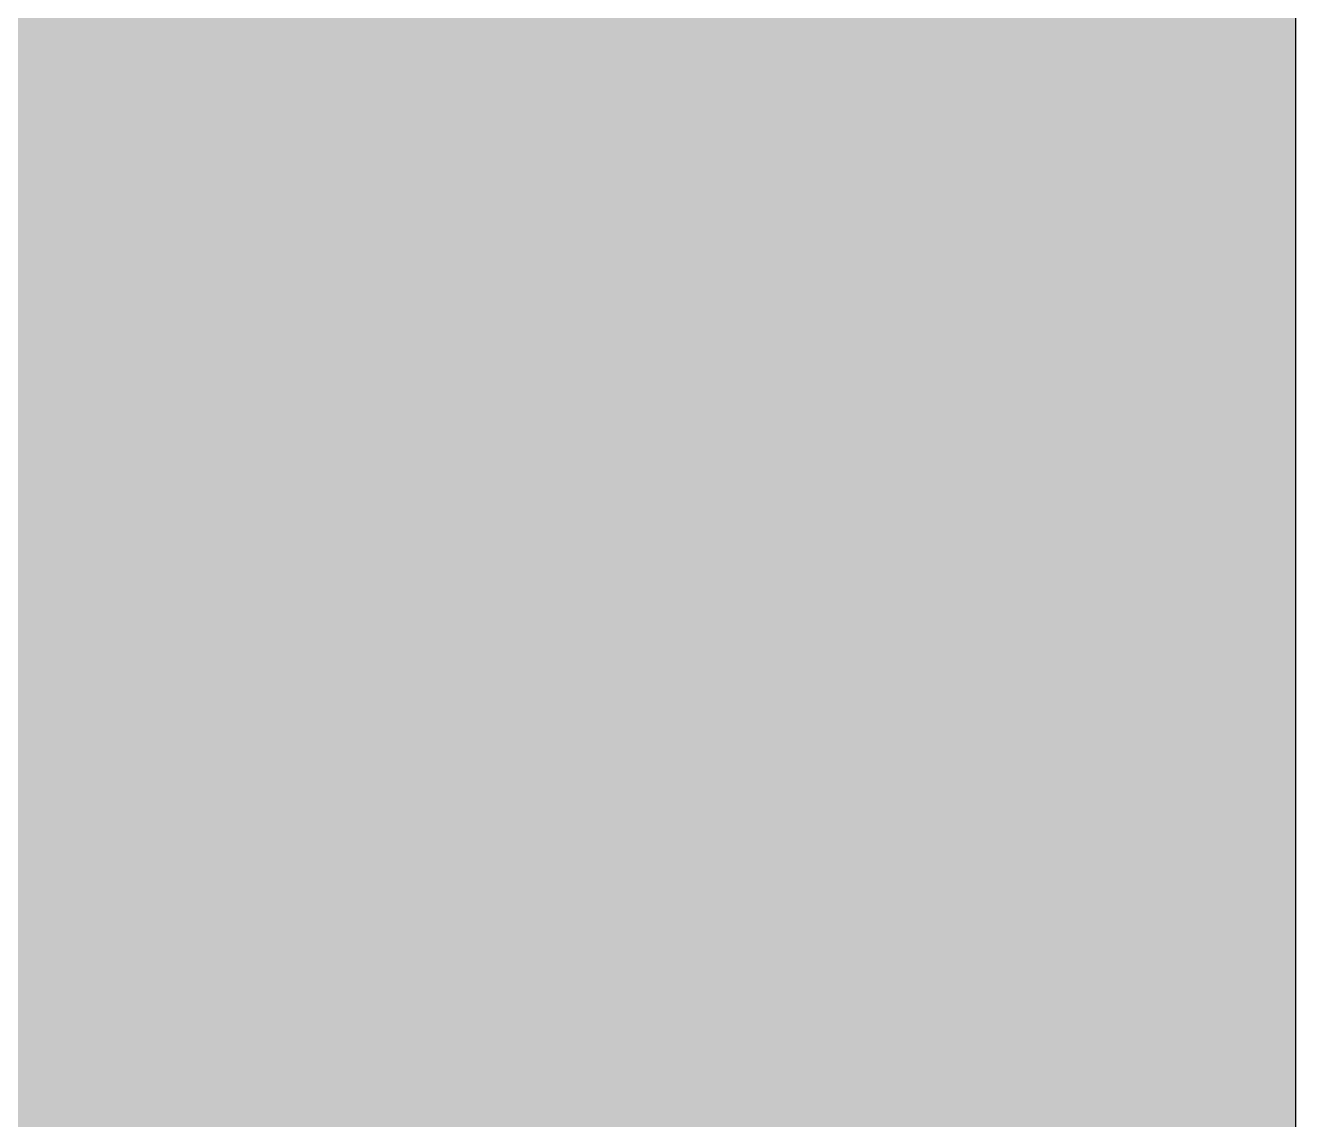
# Model space of a CAD drawing. Header units: millimetres. Extents: x 0 to 212, y 0 to 318.
# Drawn here: x 157.1 to 211.7, y 238.2 to 285.2 of the extents above; entities that cross this region are included whole.
import ezdxf

# ---------------------------------------------------------------- set-up
doc = ezdxf.new("R2010")
doc.units = ezdxf.units.MM

msp = doc.modelspace()

# ---------------------------------------------------------------- hatches: boundary and pattern name
msp.add_hatch(color=40).paths.add_polyline_path([(14.1633, 0.0536), (13.9878, 0.0533), (13.8125, 0.0559), (13.6373, 0.061), (13.462, 0.0686), (13.2893, 0.0787), (13.114, 0.0914), (12.9413, 0.1041), (12.7686, 0.1219), (12.5959, 0.1397), (12.4231, 0.16), (12.2504, 0.1829), (12.0777, 0.2057), (11.9075, 0.2337), (11.7373, 0.2616), (11.5672, 0.2921), (11.397, 0.3251), (11.2268, 0.3607), (11.0592, 0.3988), (10.8915, 0.4369), (10.7239, 0.4775), (10.5562, 0.5207), (10.3886, 0.5664), (10.2235, 0.6121), (10.0584, 0.6629), (9.8933, 0.7137), (9.7307, 0.7671), (9.5682, 0.8204), (9.4056, 0.8788), (9.2431, 0.9373), (9.083, 0.9982), (8.923, 1.0617), (8.763, 1.1252), (8.6055, 1.1938), (8.4455, 1.2624), (8.2906, 1.331), (8.1331, 1.4046), (7.9781, 1.4783), (7.8232, 1.5545), (7.6708, 1.6332), (7.5184, 1.7145), (7.366, 1.7958), (7.2161, 1.8796), (7.0663, 1.966), (6.919, 2.0523), (6.7716, 2.1438), (6.6243, 2.2352), (6.4795, 2.3266), (6.3348, 2.4232), (6.19, 2.5197), (6.0477, 2.6187), (5.908, 2.7178), (5.7683, 2.8194), (5.6286, 2.9235), (5.4915, 3.0302), (5.3543, 3.1369), (5.2197, 3.2461), (5.0851, 3.3579), (4.953, 3.4722), (4.8209, 3.5865), (4.6914, 3.7033), (4.5644, 3.8202), (4.4348, 3.9395), (4.3104, 4.0615), (4.1859, 4.1859), (4.0615, 4.3104), (3.9395, 4.4348), (3.8202, 4.5618), (3.7033, 4.6914), (3.5865, 4.8209), (3.4722, 4.953), (3.3579, 5.0851), (3.2487, 5.2197), (3.1369, 5.3543), (3.0302, 5.4915), (2.9235, 5.6286), (2.8194, 5.7683), (2.7178, 5.908), (2.6187, 6.0477), (2.5197, 6.19), (2.4232, 6.3348), (2.3266, 6.477), (2.2352, 6.6243), (2.1438, 6.7691), (2.0523, 6.9164), (1.966, 7.0663), (1.8796, 7.2161), (1.7958, 7.366), (1.7145, 7.5184), (1.6332, 7.6708), (1.5545, 7.8232), (1.4783, 7.9781), (1.4046, 8.1331), (1.331, 8.2906), (1.2598, 8.4455), (1.1913, 8.603), (1.1252, 8.763), (1.0592, 8.923), (0.9982, 9.083), (0.9373, 9.2431), (0.8763, 9.4056), (0.8204, 9.5682), (0.7645, 9.7307), (0.7112, 9.8933), (0.6604, 10.0584), (0.6121, 10.2235), (0.5639, 10.3911), (0.5207, 10.5562), (0.4775, 10.7239), (0.4343, 10.8915), (0.3962, 11.0592), (0.3607, 11.2268), (0.3251, 11.397), (0.2921, 11.5672), (0.2616, 11.7373), (0.2311, 11.9075), (0.2057, 12.0802), (0.1803, 12.2504), (0.1575, 12.4231), (0.1372, 12.5959), (0.1194, 12.7686), (0.1041, 12.9413), (0.0889, 13.1166), (0.0787, 13.2893), (0.0686, 13.4645), (0.061, 13.6373), (0.0559, 13.8125), (0.0508, 13.9878), (0.0508, 14.163), (0.0522, 303.4425), (0.0508, 303.6164), (0.0559, 303.7916), (0.061, 303.9669), (0.0686, 304.1396), (0.0787, 304.3149), (0.0889, 304.4876), (0.1041, 304.6628), (0.1194, 304.8356), (0.1372, 305.0083), (0.1575, 305.181), (0.1803, 305.3537), (0.2057, 305.5239), (0.2311, 305.6966), (0.2616, 305.8668), (0.2921, 306.037), (0.3251, 306.2072), (0.3607, 306.3748), (0.3962, 306.545), (0.4343, 306.7126), (0.4775, 306.8803), (0.5207, 307.0479), (0.5639, 307.213), (0.6121, 307.3781), (0.6604, 307.5432), (0.7112, 307.7083), (0.7645, 307.8734), (0.8204, 308.036), (0.8763, 308.1985), (0.9373, 308.3611), (0.9982, 308.5211), (1.0592, 308.6811), (1.1252, 308.8411), (1.1913, 308.9986), (1.2598, 309.1561), (1.331, 309.3136), (1.4046, 309.4685), (1.4783, 309.626), (1.5545, 309.7784), (1.6332, 309.9333), (1.7145, 310.0857), (1.7958, 310.2356), (1.8796, 310.388), (1.966, 310.5379), (2.0523, 310.6852), (2.1438, 310.8325), (2.2352, 310.9798), (2.3266, 311.1246), (2.4232, 311.2694), (2.5197, 311.4116), (2.6187, 311.5539), (2.7178, 311.6961), (2.8194, 311.8358), (2.9235, 311.9755), (3.0302, 312.1127), (3.1369, 312.2473), (3.2487, 312.3844), (3.3579, 312.5165), (3.4722, 312.6486), (3.5865, 312.7807), (3.7033, 312.9102), (3.8202, 313.0398), (3.9395, 313.1668), (4.0615, 313.2938), (4.1859, 313.4182), (4.3104, 313.5401), (4.4348, 313.6621), (4.5644, 313.784), (4.6914, 313.9008), (4.8209, 314.0177), (4.953, 314.132), (5.0851, 314.2437), (5.2197, 314.3555), (5.3543, 314.4647), (5.4915, 314.5739), (5.6286, 314.6781), (5.7683, 314.7822), (5.908, 314.8838), (6.0477, 314.9854), (6.19, 315.0845), (6.3348, 315.181), (6.4795, 315.275), (6.6243, 315.3689), (6.7716, 315.4604), (6.919, 315.5493), (7.0663, 315.6382), (7.2161, 315.7245), (7.366, 315.8084), (7.5184, 315.8896), (7.6708, 315.9709), (7.8232, 316.0471), (7.9781, 316.1233), (8.1331, 316.1995), (8.2906, 316.2706), (8.4455, 316.3418), (8.6055, 316.4103), (8.763, 316.4789), (8.923, 316.5424), (9.083, 316.6059), (9.2431, 316.6669), (9.4056, 316.7253), (9.5682, 316.7837), (9.7307, 316.8371), (9.8933, 316.8904), (10.0584, 316.9412), (10.2235, 316.992), (10.3886, 317.0377), (10.5562, 317.0834), (10.7239, 317.1266), (10.8915, 317.1673), (11.0592, 317.2079), (11.2268, 317.2435), (11.397, 317.279), (11.5672, 317.312), (11.7373, 317.3425), (11.9075, 317.3705), (12.0777, 317.3984), (12.2504, 317.4213), (12.4231, 317.4441), (12.5959, 317.4644), (12.7686, 317.4822), (12.9413, 317.5), (13.114, 317.5127), (13.2893, 317.5254), (13.462, 317.5356), (13.6373, 317.5432), (13.8125, 317.5483), (13.9878, 317.5508), (14.163, 317.5533), (197.6078, 317.5536), (197.7822, 317.5508), (197.9574, 317.5483), (198.1327, 317.5432), (198.3054, 317.5356), (198.4807, 317.5254), (198.6534, 317.5127), (198.8287, 317.5), (199.0014, 317.4822), (199.1741, 317.4644), (199.3468, 317.4441), (199.5195, 317.4213), (199.6897, 317.3984), (199.8624, 317.3705), (200.0326, 317.3425), (200.2028, 317.312), (200.373, 317.279), (200.5432, 317.2435), (200.7108, 317.2079), (200.8784, 317.1673), (201.0461, 317.1266), (201.2137, 317.0834), (201.3788, 317.0377), (201.5465, 316.992), (201.7116, 316.9412), (201.8767, 316.8904), (202.0392, 316.8371), (202.2018, 316.7837), (202.3643, 316.7253), (202.5269, 316.6669), (202.6869, 316.6059), (202.8469, 316.5424), (203.007, 316.4789), (203.167, 316.4103), (203.3245, 316.3418), (203.4794, 316.2706), (203.6369, 316.1995), (203.7918, 316.1233), (203.9468, 316.0471), (204.0992, 315.9709), (204.2516, 315.8896), (204.404, 315.8084), (204.5538, 315.7245), (204.7037, 315.6382), (204.8535, 315.5493), (205.0009, 315.4604), (205.1456, 315.3689), (205.293, 315.275), (205.4352, 315.181), (205.58, 315.0845), (205.7222, 314.9854), (205.8619, 314.8838), (206.0016, 314.7822), (206.1413, 314.6781), (206.2785, 314.5739), (206.4156, 314.4647), (206.5503, 314.3555), (206.6849, 314.2437), (206.817, 314.132), (206.949, 314.0177), (207.0786, 313.9008), (207.2081, 313.784), (207.3351, 313.6621), (207.4596, 313.5401), (207.584, 313.4182), (207.7085, 313.2938), (207.8304, 313.1668), (207.9498, 313.0398), (208.0666, 312.9102), (208.1835, 312.7807), (208.2978, 312.6486), (208.4121, 312.5165), (208.5238, 312.3844), (208.6331, 312.2473), (208.7397, 312.1127), (208.8464, 311.9755), (208.9506, 311.8358), (209.0522, 311.6961), (209.1512, 311.5539), (209.2503, 311.4116), (209.3468, 311.2694), (209.4433, 311.1246), (209.5348, 310.9798), (209.6262, 310.8325), (209.7176, 310.6852), (209.804, 310.5379), (209.8904, 310.388), (209.9742, 310.2356), (210.0555, 310.0857), (210.1367, 309.9333), (210.2155, 309.7784), (210.2917, 309.626), (210.3653, 309.4685), (210.439, 309.3136), (210.5076, 309.1561), (210.5762, 308.9986), (210.6447, 308.8411), (210.7082, 308.6811), (210.7717, 308.5211), (210.8327, 308.3611), (210.8911, 308.1985), (210.9495, 308.036), (211.0029, 307.8734), (211.0562, 307.7083), (211.107, 307.5432), (211.1578, 307.3781), (211.2035, 307.213), (211.2493, 307.0479), (211.2924, 306.8803), (211.3331, 306.7126), (211.3712, 306.545), (211.4093, 306.3748), (211.4448, 306.2072), (211.4779, 306.037), (211.5083, 305.8668), (211.5363, 305.6966), (211.5642, 305.5239), (211.5871, 305.3537), (211.6099, 305.181), (211.6303, 305.0083), (211.648, 304.8356), (211.6658, 304.6628), (211.6785, 304.4876), (211.6912, 304.3149), (211.7014, 304.1396), (211.709, 303.9669), (211.7141, 303.7916), (211.7166, 303.6164), (211.7166, 303.4411), (211.7189, 14.1647), (211.7166, 13.9878), (211.7141, 13.8125), (211.709, 13.6373), (211.7014, 13.4645), (211.6912, 13.2893), (211.6785, 13.1166), (211.6658, 12.9413), (211.648, 12.7686), (211.6303, 12.5959), (211.6099, 12.4231), (211.5871, 12.2504), (211.5642, 12.0802), (211.5363, 11.9075), (211.5083, 11.7373), (211.4779, 11.5672), (211.4448, 11.397), (211.4093, 11.2268), (211.3712, 11.0592), (211.3331, 10.8915), (211.2924, 10.7239), (211.2493, 10.5562), (211.2035, 10.3911), (211.1578, 10.2235), (211.107, 10.0584), (211.0562, 9.8933), (211.0029, 9.7307), (210.9495, 9.5682), (210.8911, 9.4056), (210.8327, 9.2431), (210.7717, 9.083), (210.7082, 8.923), (210.6447, 8.763), (210.5762, 8.603), (210.5076, 8.4455), (210.439, 8.2906), (210.3653, 8.1331), (210.2917, 7.9781), (210.2155, 7.8232), (210.1367, 7.6708), (210.0555, 7.5184), (209.9742, 7.366), (209.8904, 7.2161), (209.804, 7.0663), (209.7176, 6.9164), (209.6262, 6.7691), (209.5348, 6.6243), (209.4433, 6.477), (209.3468, 6.3348), (209.2503, 6.19), (209.1512, 6.0477), (209.0522, 5.908), (208.9506, 5.7683), (208.8464, 5.6286), (208.7397, 5.4915), (208.6331, 5.3543), (208.5238, 5.2197), (208.4121, 5.0851), (208.2978, 4.953), (208.1835, 4.8209), (208.0666, 4.6914), (207.9498, 4.5618), (207.8304, 4.4348), (207.7085, 4.3104), (207.584, 4.1859), (207.4596, 4.0615), (207.3351, 3.9395), (207.2081, 3.8202), (207.0786, 3.7033), (206.949, 3.5865), (206.817, 3.4722), (206.6849, 3.3579), (206.5503, 3.2461), (206.4156, 3.1369), (206.2785, 3.0302), (206.1413, 2.9235), (206.0016, 2.8194), (205.8619, 2.7178), (205.7222, 2.6187), (205.58, 2.5197), (205.4352, 2.4232), (205.293, 2.3266), (205.1456, 2.2352), (205.0009, 2.1438), (204.8535, 2.0523), (204.7037, 1.966), (204.5538, 1.8796), (204.404, 1.7958), (204.2516, 1.7145), (204.0992, 1.6332), (203.9468, 1.5545), (203.7918, 1.4783), (203.6369, 1.4046), (203.4794, 1.331), (203.3245, 1.2624), (203.167, 1.1938), (203.007, 1.1252), (202.8469, 1.0617), (202.6869, 0.9982), (202.5269, 0.9373), (202.3643, 0.8788), (202.2018, 0.8204), (202.0392, 0.7671), (201.8767, 0.7137), (201.7116, 0.6629), (201.5465, 0.6121), (201.3788, 0.5664), (201.2137, 0.5207), (201.0461, 0.4775), (200.8784, 0.4369), (200.7108, 0.3988), (200.5432, 0.3607), (200.373, 0.3251), (200.2028, 0.2921), (200.0326, 0.2616), (199.8624, 0.2337), (199.6897, 0.2057), (199.5195, 0.1829), (199.3468, 0.16), (199.1741, 0.1397), (199.0014, 0.1219), (198.8287, 0.1041), (198.6534, 0.0914), (198.4807, 0.0787), (198.3054, 0.0686), (198.1327, 0.061), (197.9574, 0.0559), (197.7822, 0.0533), (197.6069, 0.0533)])
h = msp.add_hatch(color=59)
h.paths.add_polyline_path([(14.1633, 3.5814), (13.8887, 3.5839), (13.6169, 3.5941), (13.3477, 3.6119), (13.081, 3.6347), (12.8143, 3.6652), (12.5501, 3.7008), (12.2885, 3.7465), (12.0294, 3.7948), (11.7729, 3.8506), (11.5164, 3.9141), (11.2649, 3.9827), (11.016, 4.0564), (10.7671, 4.1351), (10.5232, 4.2215), (10.2819, 4.3129), (10.0432, 4.412), (9.8069, 4.5161), (9.5733, 4.6228), (9.3447, 4.7371), (9.1186, 4.8565), (8.8951, 4.9809), (8.6741, 5.113), (8.4582, 5.2476), (8.2448, 5.3873), (8.0366, 5.5321), (7.8308, 5.682), (7.6276, 5.8369), (7.4295, 5.9969), (7.2365, 6.1595), (7.046, 6.3297), (6.8605, 6.5024), (6.6777, 6.6802), (6.5024, 6.8605), (6.3271, 7.046), (6.1595, 7.2365), (5.9969, 7.432), (5.8369, 7.6302), (5.682, 7.8308), (5.5321, 8.0366), (5.3873, 8.2448), (5.2451, 8.4582), (5.1105, 8.6741), (4.9809, 8.8951), (4.8565, 9.1186), (4.7371, 9.3447), (4.6228, 9.5758), (4.5136, 9.8069), (4.4094, 10.0432), (4.3129, 10.2819), (4.2215, 10.5232), (4.1351, 10.7696), (4.0538, 11.016), (3.9802, 11.2649), (3.9116, 11.5189), (3.8506, 11.7729), (3.7948, 12.0294), (3.744, 12.2911), (3.7008, 12.5527), (3.6627, 12.8143), (3.6322, 13.081), (3.6093, 13.3502), (3.5916, 13.6195), (3.5814, 13.8913), (3.5789, 14.163), (3.58, 303.4425), (3.5814, 303.7154), (3.5916, 303.9847), (3.6093, 304.2564), (3.6322, 304.5231), (3.6627, 304.7898), (3.7008, 305.054), (3.744, 305.3156), (3.7948, 305.5747), (3.8506, 305.8312), (3.9116, 306.0852), (3.9802, 306.3392), (4.0538, 306.5882), (4.1351, 306.8345), (4.2215, 307.0809), (4.3129, 307.3222), (4.4094, 307.561), (4.5136, 307.7972), (4.6228, 308.0283), (4.7371, 308.2595), (4.8565, 308.4855), (4.9809, 308.7091), (5.1105, 308.9275), (5.2451, 309.1459), (5.3873, 309.3593), (5.5321, 309.5676), (5.682, 309.7733), (5.8369, 309.974), (5.9969, 310.1721), (6.1595, 310.3677), (6.3271, 310.5556), (6.5024, 310.7436), (6.6777, 310.9239), (6.8605, 311.1017), (7.046, 311.2745), (7.2365, 311.4446), (7.4295, 311.6072), (7.6276, 311.7672), (7.8308, 311.9222), (8.0366, 312.072), (8.2448, 312.2168), (8.4582, 312.3565), (8.6741, 312.4911), (8.8951, 312.6232), (9.1186, 312.7477), (9.3447, 312.867), (9.5733, 312.9813), (9.8069, 313.0906), (10.0432, 313.1922), (10.2819, 313.2912), (10.5232, 313.3827), (10.7671, 313.469), (11.016, 313.5478), (11.2649, 313.624), (11.5164, 313.6925), (11.7729, 313.7535), (12.0294, 313.8094), (12.2885, 313.8602), (12.5501, 313.9034), (12.8143, 313.9389), (13.081, 313.9694), (13.3477, 313.9948), (13.6169, 314.01), (13.8887, 314.0202), (14.163, 314.0253), (197.6078, 314.0258), (197.8787, 314.0202), (198.1505, 314.01), (198.4197, 313.9948), (198.689, 313.9694), (198.9557, 313.9389), (199.2173, 313.9034), (199.4789, 313.8602), (199.7405, 313.8094), (199.9971, 313.7535), (200.2511, 313.6925), (200.5051, 313.624), (200.754, 313.5478), (201.0004, 313.469), (201.2467, 313.3827), (201.488, 313.2912), (201.7268, 313.1922), (201.963, 313.0906), (202.1942, 312.9813), (202.4253, 312.867), (202.6514, 312.7477), (202.8749, 312.6232), (203.0959, 312.4911), (203.3118, 312.3565), (203.5251, 312.2168), (203.7334, 312.072), (203.9391, 311.9222), (204.1398, 311.7672), (204.3379, 311.6072), (204.5335, 311.4446), (204.724, 311.2745), (204.9094, 311.1017), (205.0898, 310.9239), (205.2676, 310.7436), (205.4403, 310.5556), (205.6105, 310.3677), (205.773, 310.1721), (205.933, 309.974), (206.088, 309.7733), (206.2378, 309.5676), (206.3826, 309.3593), (206.5223, 309.1459), (206.6569, 308.9275), (206.789, 308.7091), (206.9135, 308.4855), (207.0329, 308.2595), (207.1472, 308.0283), (207.2538, 307.7972), (207.358, 307.561), (207.457, 307.3222), (207.5485, 307.0809), (207.6348, 306.8345), (207.7136, 306.5882), (207.7872, 306.3392), (207.8558, 306.0852), (207.9193, 305.8312), (207.9752, 305.5747), (208.0235, 305.3156), (208.0692, 305.054), (208.1047, 304.7898), (208.1352, 304.5231), (208.1581, 304.2564), (208.1759, 303.9847), (208.186, 303.7154), (208.1911, 303.4411), (208.1911, 14.1647), (208.186, 13.8913), (208.1759, 13.6195), (208.1581, 13.3502), (208.1352, 13.081), (208.1047, 12.8143), (208.0692, 12.5527), (208.0235, 12.2911), (207.9752, 12.0294), (207.9193, 11.7729), (207.8558, 11.5189), (207.7872, 11.2649), (207.7136, 11.016), (207.6348, 10.7696), (207.5485, 10.5232), (207.457, 10.2819), (207.358, 10.0432), (207.2538, 9.8069), (207.1472, 9.5758), (207.0329, 9.3447), (206.9135, 9.1186), (206.789, 8.8951), (206.6569, 8.6741), (206.5223, 8.4582), (206.3826, 8.2448), (206.2378, 8.0366), (206.088, 7.8308), (205.933, 7.6302), (205.773, 7.432), (205.6105, 7.2365), (205.4403, 7.046), (205.2676, 6.8605), (205.0898, 6.6802), (204.9094, 6.5024), (204.724, 6.3297), (204.5335, 6.1595), (204.3379, 5.9969), (204.1398, 5.8369), (203.9391, 5.682), (203.7334, 5.5321), (203.5251, 5.3873), (203.3118, 5.2476), (203.0959, 5.113), (202.8749, 4.9809), (202.6514, 4.8565), (202.4253, 4.7371), (202.1942, 4.6228), (201.963, 4.5161), (201.7268, 4.412), (201.488, 4.3129), (201.2467, 4.2215), (201.0004, 4.1351), (200.754, 4.0564), (200.5051, 3.9827), (200.2511, 3.9141), (199.9971, 3.8506), (199.7405, 3.7948), (199.4789, 3.7465), (199.2173, 3.7008), (198.9557, 3.6652), (198.689, 3.6347), (198.4197, 3.6119), (198.1505, 3.5941), (197.8787, 3.5839), (197.6069, 3.5789)])
h.paths.add_polyline_path([(14.1633, 8.8731), (14.0259, 8.8748), (13.8887, 8.8798), (13.7541, 8.8875), (13.622, 8.9002), (13.4874, 8.9154), (13.3553, 8.9332), (13.2258, 8.9535), (13.0962, 8.9789), (12.9667, 9.0068), (12.8397, 9.0373), (12.7127, 9.0729), (12.5882, 9.1084), (12.4663, 9.1491), (12.3419, 9.1923), (12.2225, 9.238), (12.1031, 9.2888), (11.9837, 9.3396), (11.8694, 9.3929), (11.7526, 9.4513), (11.6408, 9.5098), (11.5291, 9.5733), (11.4198, 9.6368), (11.3106, 9.7053), (11.2039, 9.7765), (11.0998, 9.8476), (10.9957, 9.9238), (10.8966, 10), (10.7975, 10.0787), (10.6985, 10.1625), (10.6045, 10.2464), (10.5105, 10.3327), (10.4216, 10.4216), (10.3327, 10.5131), (10.2464, 10.6045), (10.16, 10.701), (10.0787, 10.7975), (10, 10.8966), (9.9212, 10.9982), (9.8476, 11.0998), (9.7739, 11.2039), (9.7053, 11.3106), (9.6368, 11.4198), (9.5707, 11.5291), (9.5098, 11.6408), (9.4488, 11.7551), (9.3929, 11.8694), (9.337, 11.9863), (9.2862, 12.1031), (9.238, 12.2225), (9.1923, 12.3444), (9.1491, 12.4663), (9.1084, 12.5908), (9.0703, 12.7152), (9.0373, 12.8397), (9.0068, 12.9692), (8.9789, 13.0962), (8.9535, 13.2258), (8.9306, 13.3579), (8.9129, 13.4899), (8.8976, 13.622), (8.8849, 13.7566), (8.8773, 13.8913), (8.8722, 14.0259), (8.8697, 14.163), (8.8717, 303.4425), (8.8722, 303.5783), (8.8773, 303.7129), (8.8849, 303.8475), (8.8976, 303.9821), (8.9129, 304.1142), (8.9306, 304.2463), (8.9535, 304.3784), (8.9789, 304.5079), (9.0068, 304.6349), (9.0373, 304.7644), (9.0703, 304.8889), (9.1084, 305.0134), (9.1491, 305.1378), (9.1923, 305.2597), (9.238, 305.3817), (9.2862, 305.501), (9.337, 305.6179), (9.3929, 305.7347), (9.4488, 305.849), (9.5098, 305.9633), (9.5707, 306.0751), (9.6368, 306.1843), (9.7053, 306.2935), (9.7739, 306.4002), (9.8476, 306.5043), (9.9212, 306.6059), (10, 306.7075), (10.0787, 306.8066), (10.16, 306.9031), (10.2464, 306.9996), (10.3327, 307.0911), (10.4216, 307.1825), (10.5105, 307.2714), (10.6045, 307.3578), (10.6985, 307.4416), (10.7975, 307.5254), (10.8966, 307.6042), (10.9957, 307.6804), (11.0998, 307.7566), (11.2039, 307.8277), (11.3106, 307.8988), (11.4198, 307.9674), (11.5291, 308.0309), (11.6408, 308.0944), (11.7526, 308.1528), (11.8694, 308.2112), (11.9837, 308.2646), (12.1031, 308.3179), (12.2225, 308.3662), (12.3419, 308.4119), (12.4663, 308.4551), (12.5882, 308.4957), (12.7127, 308.5313), (12.8397, 308.5668), (12.9667, 308.5973), (13.0962, 308.6252), (13.2258, 308.6506), (13.3553, 308.671), (13.4874, 308.6913), (13.622, 308.7065), (13.7541, 308.7167), (13.8887, 308.7268), (14.0259, 308.7319), (14.163, 308.7319), (197.6078, 308.7342), (197.7441, 308.7319), (197.8787, 308.7268), (198.0133, 308.7167), (198.1479, 308.7065), (198.28, 308.6913), (198.4121, 308.671), (198.5442, 308.6506), (198.6737, 308.6252), (198.8007, 308.5973), (198.9303, 308.5668), (199.0547, 308.5313), (199.1792, 308.4957), (199.3036, 308.4551), (199.4256, 308.4119), (199.5475, 308.3662), (199.6669, 308.3179), (199.7837, 308.2646), (199.9005, 308.2112), (200.0148, 308.1528), (200.1291, 308.0944), (200.2409, 308.0309), (200.3501, 307.9674), (200.4593, 307.8988), (200.566, 307.8277), (200.6702, 307.7566), (200.7718, 307.6804), (200.8734, 307.6042), (200.9724, 307.5254), (201.0689, 307.4416), (201.1655, 307.3578), (201.2569, 307.2714), (201.3483, 307.1825), (201.4372, 307.0911), (201.5236, 306.9996), (201.6074, 306.9031), (201.6912, 306.8066), (201.77, 306.7075), (201.8462, 306.6059), (201.9224, 306.5043), (201.9935, 306.4002), (202.0646, 306.2935), (202.1332, 306.1843), (202.1967, 306.0751), (202.2602, 305.9633), (202.3186, 305.849), (202.377, 305.7347), (202.4304, 305.6179), (202.4812, 305.501), (202.532, 305.3817), (202.5777, 305.2597), (202.6209, 305.1378), (202.6615, 305.0134), (202.6971, 304.8889), (202.7326, 304.7644), (202.7631, 304.6349), (202.7911, 304.5079), (202.8165, 304.3784), (202.8368, 304.2463), (202.8546, 304.1142), (202.8698, 303.9821), (202.8825, 303.8475), (202.8901, 303.7129), (202.8952, 303.5783), (202.8977, 303.4411), (202.8994, 14.1647), (202.8952, 14.0259), (202.8901, 13.8913), (202.8825, 13.7566), (202.8698, 13.622), (202.8546, 13.4899), (202.8368, 13.3579), (202.8165, 13.2258), (202.7911, 13.0962), (202.7631, 12.9692), (202.7326, 12.8397), (202.6971, 12.7152), (202.6615, 12.5908), (202.6209, 12.4663), (202.5777, 12.3444), (202.532, 12.2225), (202.4812, 12.1031), (202.4304, 11.9863), (202.377, 11.8694), (202.3186, 11.7551), (202.2602, 11.6408), (202.1967, 11.5291), (202.1332, 11.4198), (202.0646, 11.3106), (201.9935, 11.2039), (201.9224, 11.0998), (201.8462, 10.9982), (201.77, 10.8966), (201.6912, 10.7975), (201.6074, 10.701), (201.5236, 10.6045), (201.4372, 10.5131), (201.3483, 10.4216), (201.2569, 10.3327), (201.1655, 10.2464), (201.0689, 10.1625), (200.9724, 10.0787), (200.8734, 10), (200.7718, 9.9238), (200.6702, 9.8476), (200.566, 9.7765), (200.4593, 9.7053), (200.3501, 9.6368), (200.2409, 9.5733), (200.1291, 9.5098), (200.0148, 9.4513), (199.9005, 9.3929), (199.7837, 9.3396), (199.6669, 9.2888), (199.5475, 9.238), (199.4256, 9.1923), (199.3036, 9.1491), (199.1792, 9.1084), (199.0547, 9.0729), (198.9303, 9.0373), (198.8007, 9.0068), (198.6737, 8.9789), (198.5442, 8.9535), (198.4121, 8.9332), (198.28, 8.9154), (198.1479, 8.9002), (198.0133, 8.8875), (197.8787, 8.8798), (197.7441, 8.8748), (197.6069, 8.8722)], flags=16)
h = msp.add_hatch(color=59)
edge = h.paths.add_edge_path()
edge.add_line((166.6353, 268.8343), (166.7637, 268.8336))
edge.add_line((166.7637, 268.8336), (166.8932, 268.8311))
edge.add_line((166.8932, 268.8311), (167.0202, 268.8285))
edge.add_line((167.0202, 268.8285), (167.1447, 268.826))
edge.add_line((167.1447, 268.826), (167.2666, 268.8209))
edge.add_line((167.2666, 268.8209), (167.386, 268.8158))
edge.add_line((167.386, 268.8158), (167.5054, 268.8082))
edge.add_line((167.5054, 268.8082), (167.6222, 268.8006))
edge.add_line((167.6222, 268.8006), (167.7365, 268.7904))
edge.add_line((167.7365, 268.7904), (167.8483, 268.7803))
edge.add_line((167.8483, 268.7803), (167.9575, 268.7676))
edge.add_line((167.9575, 268.7676), (168.0667, 268.7523))
edge.add_line((168.0667, 268.7523), (168.1734, 268.7371))
edge.add_line((168.1734, 268.7371), (168.2775, 268.7193))
edge.add_line((168.2775, 268.7193), (168.3791, 268.699))
edge.add_line((168.3791, 268.699), (168.4782, 268.6787))
edge.add_line((168.4782, 268.6787), (168.5773, 268.6558))
edge.add_line((168.5773, 268.6558), (168.6738, 268.6304))
edge.add_line((168.6738, 268.6304), (168.7678, 268.6025))
edge.add_line((168.7678, 268.6025), (168.8592, 268.5745))
edge.add_line((168.8592, 268.5745), (168.9481, 268.5415))
edge.add_line((168.9481, 268.5415), (169.037, 268.5085))
edge.add_line((169.037, 268.5085), (169.1208, 268.4729))
edge.add_line((169.1208, 268.4729), (169.2046, 268.4348))
edge.add_line((169.2046, 268.4348), (169.2885, 268.3916))
edge.add_line((169.2885, 268.3916), (169.3672, 268.3485))
edge.add_line((169.3672, 268.3485), (169.4459, 268.3027))
edge.add_line((169.4459, 268.3027), (169.5196, 268.2545))
edge.add_line((169.5196, 268.2545), (169.5933, 268.2037))
edge.add_line((169.5933, 268.2037), (169.6644, 268.1503))
edge.add_line((169.6644, 268.1503), (169.7355, 268.0919))
edge.add_line((169.7355, 268.0919), (169.8015, 268.0335))
edge.add_line((169.8015, 268.0335), (169.8676, 267.97))
edge.add_line((169.8676, 267.97), (169.9311, 267.904))
edge.add_line((169.9311, 267.904), (169.992, 267.8354))
edge.add_line((169.992, 267.8354), (170.0505, 267.7617))
edge.add_line((170.0505, 267.7617), (170.1089, 267.6855))
edge.add_line((170.1089, 267.6855), (170.1622, 267.6068))
edge.add_line((170.1622, 267.6068), (170.2156, 267.5255))
edge.add_line((170.2156, 267.5255), (170.2664, 267.4391))
edge.add_line((170.2664, 267.4391), (170.3172, 267.3502))
edge.add_line((170.3172, 267.3502), (170.3629, 267.2588))
edge.add_line((170.3629, 267.2588), (170.4086, 267.1623))
edge.add_line((170.4086, 267.1623), (170.4492, 267.0607))
edge.add_line((170.4492, 267.0607), (170.4899, 266.9565))
edge.add_line((170.4899, 266.9565), (170.5305, 266.8499))
edge.add_line((170.5305, 266.8499), (170.5661, 266.7381))
edge.add_line((170.5661, 266.7381), (170.5991, 266.6213))
edge.add_line((170.5991, 266.6213), (170.6321, 266.5019))
edge.add_line((170.6321, 266.5019), (170.6626, 266.3774))
edge.add_line((170.6626, 266.3774), (170.6905, 266.2504))
edge.add_line((170.6905, 266.2504), (170.7159, 266.1183))
edge.add_line((170.7159, 266.1183), (170.7413, 265.9812))
edge.add_line((170.7413, 265.9812), (170.7617, 265.8415))
edge.add_line((170.7617, 265.8415), (170.782, 265.6942))
edge.add_line((170.782, 265.6942), (170.7998, 265.5443))
edge.add_line((170.7998, 265.5443), (170.815, 265.3919))
edge.add_line((170.815, 265.3919), (170.8302, 265.2319))
edge.add_line((170.8302, 265.2319), (170.8404, 265.0668))
edge.add_line((170.8404, 265.0668), (170.8506, 264.8991))
edge.add_line((170.8506, 264.8991), (170.8582, 264.7264))
edge.add_line((170.8582, 264.7264), (170.8633, 264.5461))
edge.add_line((170.8633, 264.5461), (170.8658, 264.3632))
edge.add_line((170.8658, 264.3632), (170.8683, 264.1752))
edge.add_line((170.8683, 264.1752), (170.8686, 262.1135))
edge.add_line((170.8686, 262.1135), (168.0626, 262.1135))
edge.add_line((168.0626, 262.1135), (167.7467, 262.1102))
edge.add_line((167.7467, 262.1102), (167.4368, 262.1051))
edge.add_line((167.4368, 262.1051), (167.132, 262.095))
edge.add_line((167.132, 262.095), (166.8323, 262.0823))
edge.add_line((166.8323, 262.0823), (166.5402, 262.0645))
edge.add_line((166.5402, 262.0645), (166.2506, 262.0442))
edge.add_line((166.2506, 262.0442), (165.9687, 262.0188))
edge.add_line((165.9687, 262.0188), (165.6893, 261.9883))
edge.add_line((165.6893, 261.9883), (165.4175, 261.9553))
edge.add_line((165.4175, 261.9553), (165.1483, 261.9197))
edge.add_line((165.1483, 261.9197), (164.8866, 261.8765))
edge.add_line((164.8866, 261.8765), (164.6276, 261.8334))
edge.add_line((164.6276, 261.8334), (164.3761, 261.7826))
edge.add_line((164.3761, 261.7826), (164.1297, 261.7292))
edge.add_line((164.1297, 261.7292), (163.8859, 261.6733))
edge.add_line((163.8859, 261.6733), (163.6497, 261.6124))
edge.add_line((163.6497, 261.6124), (163.4185, 261.5463))
edge.add_line((163.4185, 261.5463), (163.1899, 261.4752))
edge.add_line((163.1899, 261.4752), (162.9689, 261.4016))
edge.add_line((162.9689, 261.4016), (162.753, 261.3228))
edge.add_line((162.753, 261.3228), (162.5422, 261.2415))
edge.add_line((162.5422, 261.2415), (162.3339, 261.1552))
edge.add_line((162.3339, 261.1552), (162.1333, 261.0637))
edge.add_line((162.1333, 261.0637), (161.9377, 260.9672))
edge.add_line((161.9377, 260.9672), (161.7472, 260.8682))
edge.add_line((161.7472, 260.8682), (161.5592, 260.764))
edge.add_line((161.5592, 260.764), (161.3789, 260.6573))
edge.add_line((161.3789, 260.6573), (161.2036, 260.543))
edge.add_line((161.2036, 260.543), (161.0309, 260.4262))
edge.add_line((161.0309, 260.4262), (160.8658, 260.3043))
edge.add_line((160.8658, 260.3043), (160.7033, 260.1798))
edge.add_line((160.7033, 260.1798), (160.5483, 260.0477))
edge.add_line((160.5483, 260.0477), (160.3959, 259.9131))
edge.add_line((160.3959, 259.9131), (160.2486, 259.7734))
edge.add_line((160.2486, 259.7734), (160.1089, 259.6312))
edge.add_line((160.1089, 259.6312), (159.9717, 259.4813))
edge.add_line((159.9717, 259.4813), (159.8397, 259.3289))
edge.add_line((159.8397, 259.3289), (159.7127, 259.1714))
edge.add_line((159.7127, 259.1714), (159.5907, 259.0089))
edge.add_line((159.5907, 259.0089), (159.4739, 258.8412))
edge.add_line((159.4739, 258.8412), (159.3621, 258.6711))
edge.add_line((159.3621, 258.6711), (159.2555, 258.4933))
edge.add_line((159.2555, 258.4933), (159.1539, 258.3129))
edge.add_line((159.1539, 258.3129), (159.0573, 258.1275))
edge.add_line((159.0573, 258.1275), (158.9634, 257.937))
edge.add_line((158.9634, 257.937), (158.877, 257.7414))
edge.add_line((158.877, 257.7414), (158.7932, 257.5408))
edge.add_line((158.7932, 257.5408), (158.7144, 257.335))
edge.add_line((158.7144, 257.335), (158.6408, 257.1242))
edge.add_line((158.6408, 257.1242), (158.5747, 256.9108))
edge.add_line((158.5747, 256.9108), (158.5087, 256.6899))
edge.add_line((158.5087, 256.6899), (158.4503, 256.4663))
edge.add_line((158.4503, 256.4663), (158.3969, 256.2377))
edge.add_line((158.3969, 256.2377), (158.3487, 256.0015))
edge.add_line((158.3487, 256.0015), (158.303, 255.7628))
edge.add_line((158.303, 255.7628), (158.2623, 255.5189))
edge.add_line((158.2623, 255.5189), (158.2268, 255.27))
edge.add_line((158.2268, 255.27), (158.1963, 255.016))
edge.add_line((158.1963, 255.016), (158.1709, 254.7544))
edge.add_line((158.1709, 254.7544), (158.1506, 254.4902))
edge.add_line((158.1506, 254.4902), (158.1353, 254.221))
edge.add_line((158.1353, 254.221), (158.1226, 253.9467))
edge.add_line((158.1226, 253.9467), (158.115, 253.6673))
edge.add_line((158.115, 253.6673), (158.1125, 253.3802))
edge.add_line((158.1125, 253.3802), (158.115, 253.078))
edge.add_line((158.115, 253.078), (158.1226, 252.7783))
edge.add_line((158.1226, 252.7783), (158.1353, 252.4887))
edge.add_line((158.1353, 252.4887), (158.1506, 252.2017))
edge.add_line((158.1506, 252.2017), (158.1709, 251.9248))
edge.add_line((158.1709, 251.9248), (158.1963, 251.6505))
edge.add_line((158.1963, 251.6505), (158.2242, 251.3838))
edge.add_line((158.2242, 251.3838), (158.2572, 251.1247))
edge.add_line((158.2572, 251.1247), (158.2953, 250.8707))
edge.add_line((158.2953, 250.8707), (158.3385, 250.6218))
edge.add_line((158.3385, 250.6218), (158.3842, 250.3805))
edge.add_line((158.3842, 250.3805), (158.435, 250.1443))
edge.add_line((158.435, 250.1443), (158.4884, 249.9131))
edge.add_line((158.4884, 249.9131), (158.5468, 249.6896))
edge.add_line((158.5468, 249.6896), (158.6103, 249.4712))
edge.add_line((158.6103, 249.4712), (158.6763, 249.2578))
edge.add_line((158.6763, 249.2578), (158.7475, 249.0495))
edge.add_line((158.7475, 249.0495), (158.8211, 248.8489))
edge.add_line((158.8211, 248.8489), (158.8999, 248.6533))
edge.add_line((158.8999, 248.6533), (158.9811, 248.4603))
edge.add_line((158.9811, 248.4603), (159.065, 248.2748))
edge.add_line((159.065, 248.2748), (159.1539, 248.097))
edge.add_line((159.1539, 248.097), (159.2478, 247.9218))
edge.add_line((159.2478, 247.9218), (159.3444, 247.7516))
edge.add_line((159.3444, 247.7516), (159.4434, 247.589))
edge.add_line((159.4434, 247.589), (159.5476, 247.429))
edge.add_line((159.5476, 247.429), (159.6542, 247.2766))
edge.add_line((159.6542, 247.2766), (159.7635, 247.1268))
edge.add_line((159.7635, 247.1268), (159.8778, 246.9845))
edge.add_line((159.8778, 246.9845), (159.9946, 246.8448))
edge.add_line((159.9946, 246.8448), (160.114, 246.7102))
edge.add_line((160.114, 246.7102), (160.2359, 246.5832))
edge.add_line((160.2359, 246.5832), (160.3629, 246.4587))
edge.add_line((160.3629, 246.4587), (160.4924, 246.3394))
edge.add_line((160.4924, 246.3394), (160.6245, 246.2251))
edge.add_line((160.6245, 246.2251), (160.7591, 246.1133))
edge.add_line((160.7591, 246.1133), (160.8988, 246.0092))
edge.add_line((160.8988, 246.0092), (161.0385, 245.9076))
edge.add_line((161.0385, 245.9076), (161.1833, 245.811))
edge.add_line((161.1833, 245.811), (161.3306, 245.7196))
edge.add_line((161.3306, 245.7196), (161.4805, 245.6307))
edge.add_line((161.4805, 245.6307), (161.6329, 245.5494))
edge.add_line((161.6329, 245.5494), (161.7878, 245.4707))
edge.add_line((161.7878, 245.4707), (161.9453, 245.3945))
edge.add_line((161.9453, 245.3945), (162.1053, 245.3234))
edge.add_line((162.1053, 245.3234), (162.2679, 245.2573))
edge.add_line((162.2679, 245.2573), (162.433, 245.1964))
edge.add_line((162.433, 245.1964), (162.6006, 245.1379))
edge.add_line((162.6006, 245.1379), (162.7708, 245.0821))
edge.add_line((162.7708, 245.0821), (162.9435, 245.0313))
edge.add_line((162.9435, 245.0313), (163.1188, 244.9855))
edge.add_line((163.1188, 244.9855), (163.2941, 244.9424))
edge.add_line((163.2941, 244.9424), (163.4744, 244.9043))
edge.add_line((163.4744, 244.9043), (163.6547, 244.8687))
edge.add_line((163.6547, 244.8687), (163.8376, 244.8357))
edge.add_line((163.8376, 244.8357), (164.023, 244.8077))
edge.add_line((164.023, 244.8077), (164.211, 244.7823))
edge.add_line((164.211, 244.7823), (164.4015, 244.762))
edge.add_line((164.4015, 244.762), (164.592, 244.7442))
edge.add_line((164.592, 244.7442), (164.785, 244.729))
edge.add_line((164.785, 244.729), (164.9806, 244.7188))
edge.add_line((164.9806, 244.7188), (165.1762, 244.7112))
edge.add_line((165.1762, 244.7112), (165.3743, 244.7061))
edge.add_line((165.3743, 244.7061), (165.575, 244.7036))
edge.add_line((165.575, 244.7036), (165.7248, 244.7061))
edge.add_line((165.7248, 244.7061), (165.8747, 244.7087))
edge.add_line((165.8747, 244.7087), (166.0195, 244.7138))
edge.add_line((166.0195, 244.7138), (166.1643, 244.7214))
edge.add_line((166.1643, 244.7214), (166.3065, 244.7341))
edge.add_line((166.3065, 244.7341), (166.4437, 244.7468))
edge.add_line((166.4437, 244.7468), (166.5834, 244.762))
edge.add_line((166.5834, 244.762), (166.718, 244.7773))
edge.add_line((166.718, 244.7773), (166.8526, 244.7976))
edge.add_line((166.8526, 244.7976), (166.9821, 244.8179))
edge.add_line((166.9821, 244.8179), (167.1117, 244.8433))
edge.add_line((167.1117, 244.8433), (167.2387, 244.8687))
edge.add_line((167.2387, 244.8687), (167.3657, 244.8966))
edge.add_line((167.3657, 244.8966), (167.4876, 244.9246))
edge.add_line((167.4876, 244.9246), (167.6095, 244.9576))
edge.add_line((167.6095, 244.9576), (167.7289, 244.9906))
edge.add_line((167.7289, 244.9906), (167.8483, 245.0262))
edge.add_line((167.8483, 245.0262), (167.9626, 245.0643))
edge.add_line((167.9626, 245.0643), (168.0769, 245.1049))
edge.add_line((168.0769, 245.1049), (168.1886, 245.1456))
edge.add_line((168.1886, 245.1456), (168.3004, 245.1887))
edge.add_line((168.3004, 245.1887), (168.4096, 245.2345))
edge.add_line((168.4096, 245.2345), (168.5163, 245.2802))
edge.add_line((168.5163, 245.2802), (168.6204, 245.3284))
edge.add_line((168.6204, 245.3284), (168.7246, 245.3792))
edge.add_line((168.7246, 245.3792), (168.8262, 245.43))
edge.add_line((168.8262, 245.43), (168.9252, 245.4834))
edge.add_line((168.9252, 245.4834), (169.0218, 245.5393))
edge.add_line((169.0218, 245.5393), (169.1183, 245.5951))
edge.add_line((169.1183, 245.5951), (169.2148, 245.6536))
edge.add_line((169.2148, 245.6536), (169.3062, 245.7145))
edge.add_line((169.3062, 245.7145), (169.3977, 245.7755))
edge.add_line((169.3977, 245.7755), (169.4891, 245.8364))
edge.add_line((169.4891, 245.8364), (169.5755, 245.9025))
edge.add_line((169.5755, 245.9025), (169.6618, 245.9685))
edge.add_line((169.6618, 245.9685), (169.7482, 246.0346))
edge.add_line((169.7482, 246.0346), (169.832, 246.1031))
edge.add_line((169.832, 246.1031), (169.9133, 246.1717))
edge.add_line((169.9133, 246.1717), (169.992, 246.2428))
edge.add_line((169.992, 246.2428), (170.0708, 246.3165))
edge.add_line((170.0708, 246.3165), (170.1495, 246.3902))
edge.add_line((170.1495, 246.3902), (170.2257, 246.4638))
edge.add_line((170.2257, 246.4638), (170.2994, 246.54))
edge.add_line((170.2994, 246.54), (170.373, 246.6162))
edge.add_line((170.373, 246.6162), (170.4442, 246.695))
edge.add_line((170.4442, 246.695), (170.5127, 246.7737))
edge.add_line((170.5127, 246.7737), (170.5839, 246.855))
edge.add_line((170.5839, 246.855), (170.6499, 246.9363))
edge.add_line((170.6499, 246.9363), (170.7159, 247.0175))
edge.add_line((170.7159, 247.0175), (170.7794, 247.1014))
edge.add_line((170.7794, 247.1014), (170.8429, 247.1852))
edge.add_line((170.8429, 247.1852), (170.9064, 247.2715))
edge.add_line((170.9064, 247.2715), (170.9674, 247.3554))
edge.add_line((170.9674, 247.3554), (171.0258, 247.4443))
edge.add_line((171.0258, 247.4443), (171.0842, 247.5306))
edge.add_line((171.0842, 247.5306), (171.1427, 247.6195))
edge.add_line((171.1427, 247.6195), (171.196, 247.7084))
edge.add_line((171.196, 247.7084), (171.2519, 247.7999))
edge.add_line((171.2519, 247.7999), (171.3052, 247.8913))
edge.add_line((171.3052, 247.8913), (171.3586, 247.9827))
edge.add_line((171.3586, 247.9827), (171.4094, 248.0742))
edge.add_line((171.4094, 248.0742), (171.4576, 248.1656))
edge.add_line((171.4576, 248.1656), (171.5084, 248.2596))
edge.add_line((171.5084, 248.2596), (171.5541, 248.3536))
edge.add_line((171.5541, 248.3536), (172.4561, 245.2342))
edge.add_line((172.4561, 245.2342), (176.0001, 245.2342))
edge.add_line((176.0001, 245.2342), (176.0001, 264.4948))
edge.add_line((176.0001, 264.4948), (175.9966, 264.7721))
edge.add_line((175.9966, 264.7721), (175.9915, 265.0439))
edge.add_line((175.9915, 265.0439), (175.9839, 265.3132))
edge.add_line((175.9839, 265.3132), (175.9712, 265.5773))
edge.add_line((175.9712, 265.5773), (175.956, 265.8364))
edge.add_line((175.956, 265.8364), (175.9382, 266.0929))
edge.add_line((175.9382, 266.0929), (175.9153, 266.3419))
edge.add_line((175.9153, 266.3419), (175.8874, 266.5882))
edge.add_line((175.8874, 266.5882), (175.8594, 266.8295))
edge.add_line((175.8594, 266.8295), (175.8239, 267.0658))
edge.add_line((175.8239, 267.0658), (175.7858, 267.2969))
edge.add_line((175.7858, 267.2969), (175.7451, 267.5255))
edge.add_line((175.7451, 267.5255), (175.6994, 267.7465))
edge.add_line((175.6994, 267.7465), (175.6512, 267.9649))
edge.add_line((175.6512, 267.9649), (175.5978, 268.1783))
edge.add_line((175.5978, 268.1783), (175.5419, 268.3891))
edge.add_line((175.5419, 268.3891), (175.4784, 268.5923))
edge.add_line((175.4784, 268.5923), (175.4149, 268.793))
edge.add_line((175.4149, 268.793), (175.3438, 268.9885))
edge.add_line((175.3438, 268.9885), (175.2702, 269.179))
edge.add_line((175.2702, 269.179), (175.194, 269.367))
edge.add_line((175.194, 269.367), (175.1101, 269.5499))
edge.add_line((175.1101, 269.5499), (175.0238, 269.7277))
edge.add_line((175.0238, 269.7277), (174.9323, 269.9004))
edge.add_line((174.9323, 269.9004), (174.8384, 270.068))
edge.add_line((174.8384, 270.068), (174.7368, 270.2331))
edge.add_line((174.7368, 270.2331), (174.6326, 270.3932))
edge.add_line((174.6326, 270.3932), (174.5234, 270.5481))
edge.add_line((174.5234, 270.5481), (174.4116, 270.7005))
edge.add_line((174.4116, 270.7005), (174.2923, 270.8478))
edge.add_line((174.2923, 270.8478), (174.1678, 270.9901))
edge.add_line((174.1678, 270.9901), (174.0408, 271.1272))
edge.add_line((174.0408, 271.1272), (173.9087, 271.2618))
edge.add_line((173.9087, 271.2618), (173.7716, 271.3914))
edge.add_line((173.7716, 271.3914), (173.6293, 271.5158))
edge.add_line((173.6293, 271.5158), (173.482, 271.6352))
edge.add_line((173.482, 271.6352), (173.3296, 271.7521))
edge.add_line((173.3296, 271.7521), (173.1721, 271.8638))
edge.add_line((173.1721, 271.8638), (173.0096, 271.9705))
edge.add_line((173.0096, 271.9705), (172.8419, 272.0746))
edge.add_line((172.8419, 272.0746), (172.6692, 272.1737))
edge.add_line((172.6692, 272.1737), (172.4914, 272.2677))
edge.add_line((172.4914, 272.2677), (172.3085, 272.3591))
edge.add_line((172.3085, 272.3591), (172.1206, 272.4455))
edge.add_line((172.1206, 272.4455), (171.925, 272.5268))
edge.add_line((171.925, 272.5268), (171.7269, 272.603))
edge.add_line((171.7269, 272.603), (171.5211, 272.6766))
edge.add_line((171.5211, 272.6766), (171.3103, 272.7452))
edge.add_line((171.3103, 272.7452), (171.0969, 272.8112))
edge.add_line((171.0969, 272.8112), (170.8734, 272.8697))
edge.add_line((170.8734, 272.8697), (170.6474, 272.9281))
edge.add_line((170.6474, 272.9281), (170.4137, 272.9789))
edge.add_line((170.4137, 272.9789), (170.1775, 273.0271))
edge.add_line((170.1775, 273.0271), (169.9311, 273.0703))
edge.add_line((169.9311, 273.0703), (169.6822, 273.111))
edge.add_line((169.6822, 273.111), (169.4256, 273.144))
edge.add_line((169.4256, 273.144), (169.164, 273.177))
edge.add_line((169.164, 273.177), (168.8973, 273.2024))
edge.add_line((168.8973, 273.2024), (168.623, 273.2253))
edge.add_line((168.623, 273.2253), (168.3436, 273.2456))
edge.add_line((168.3436, 273.2456), (168.0566, 273.2583))
edge.add_line((168.0566, 273.2583), (167.767, 273.2684))
edge.add_line((167.767, 273.2684), (167.4673, 273.2761))
edge.add_line((167.4673, 273.2761), (167.1625, 273.2761))
edge.add_line((167.1625, 273.2761), (167.0329, 273.2761))
edge.add_line((167.0329, 273.2761), (166.9034, 273.2761))
edge.add_line((166.9034, 273.2761), (166.7739, 273.2735))
edge.add_line((166.7739, 273.2735), (166.6443, 273.2684))
edge.add_line((166.6443, 273.2684), (166.5122, 273.2634))
edge.add_line((166.5122, 273.2634), (166.3802, 273.2583))
edge.add_line((166.3802, 273.2583), (166.2481, 273.2507))
edge.add_line((166.2481, 273.2507), (166.116, 273.243))
edge.add_line((166.116, 273.243), (165.9839, 273.2354))
edge.add_line((165.9839, 273.2354), (165.8518, 273.2253))
edge.add_line((165.8518, 273.2253), (165.7198, 273.2151))
edge.add_line((165.7198, 273.2151), (165.5851, 273.2024))
edge.add_line((165.5851, 273.2024), (165.4531, 273.1922))
edge.add_line((165.4531, 273.1922), (165.3184, 273.177))
edge.add_line((165.3184, 273.177), (165.1864, 273.1643))
edge.add_line((165.1864, 273.1643), (165.0517, 273.1491))
edge.add_line((165.0517, 273.1491), (164.9197, 273.1313))
edge.add_line((164.9197, 273.1313), (164.785, 273.116))
edge.add_line((164.785, 273.116), (164.653, 273.0983))
edge.add_line((164.653, 273.0983), (164.5209, 273.0805))
edge.add_line((164.5209, 273.0805), (164.3863, 273.0602))
edge.add_line((164.3863, 273.0602), (164.2542, 273.0398))
edge.add_line((164.2542, 273.0398), (164.1221, 273.0195))
edge.add_line((164.1221, 273.0195), (163.99, 272.9992))
edge.add_line((163.99, 272.9992), (163.8579, 272.9763))
edge.add_line((163.8579, 272.9763), (163.7259, 272.9535))
edge.add_line((163.7259, 272.9535), (163.5938, 272.9306))
edge.add_line((163.5938, 272.9306), (163.4617, 272.9052))
edge.add_line((163.4617, 272.9052), (163.3322, 272.8798))
edge.add_line((163.3322, 272.8798), (163.2026, 272.8544))
edge.add_line((163.2026, 272.8544), (163.0705, 272.829))
edge.add_line((163.0705, 272.829), (162.9435, 272.8011))
edge.add_line((162.9435, 272.8011), (162.814, 272.7731))
edge.add_line((162.814, 272.7731), (162.6845, 272.7452))
edge.add_line((162.6845, 272.7452), (162.5575, 272.7173))
edge.add_line((162.5575, 272.7173), (162.4305, 272.6868))
edge.add_line((162.4305, 272.6868), (162.306, 272.6563))
edge.add_line((162.306, 272.6563), (162.179, 272.6258))
edge.add_line((162.179, 272.6258), (162.0545, 272.5953))
edge.add_line((162.0545, 272.5953), (161.9301, 272.5649))
edge.add_line((161.9301, 272.5649), (161.8082, 272.5318))
edge.add_line((161.8082, 272.5318), (161.6862, 272.4988))
edge.add_line((161.6862, 272.4988), (161.5643, 272.4658))
edge.add_line((161.5643, 272.4658), (161.4424, 272.4328))
edge.add_line((161.4424, 272.4328), (161.323, 272.3998))
edge.add_line((161.323, 272.3998), (161.2062, 272.3642))
edge.add_line((161.2062, 272.3642), (161.0868, 272.3312))
edge.add_line((161.0868, 272.3312), (160.97, 272.2956))
edge.add_line((160.97, 272.2956), (160.8557, 272.2601))
edge.add_line((160.8557, 272.2601), (160.7414, 272.2245))
edge.add_line((160.7414, 272.2245), (160.6271, 272.1864))
edge.add_line((160.6271, 272.1864), (160.5153, 272.1508))
edge.add_line((160.5153, 272.1508), (160.4061, 272.1153))
edge.add_line((160.4061, 272.1153), (160.2969, 272.0772))
edge.add_line((160.2969, 272.0772), (160.1876, 272.0391))
edge.add_line((160.1876, 272.0391), (160.081, 272.001))
edge.add_line((160.081, 272.001), (159.9768, 271.9629))
edge.add_line((159.9768, 271.9629), (159.8727, 271.9248))
edge.add_line((159.8727, 271.9248), (159.7685, 271.8867))
edge.add_line((159.7685, 271.8867), (159.6669, 271.846))
edge.add_line((159.6669, 271.846), (159.5679, 271.8079))
edge.add_line((159.5679, 271.8079), (159.4688, 271.7698))
edge.add_line((159.4688, 271.7698), (159.3723, 271.7292))
edge.add_line((159.3723, 271.7292), (159.2783, 271.6886))
edge.add_line((159.2783, 271.6886), (160.6021, 267.6698))
edge.add_line((160.6021, 267.6698), (160.7134, 267.7084))
edge.add_line((160.7134, 267.7084), (160.8226, 267.7465))
edge.add_line((160.8226, 267.7465), (160.9344, 267.7846))
edge.add_line((160.9344, 267.7846), (161.0436, 267.8201))
edge.add_line((161.0436, 267.8201), (161.1554, 267.8582))
edge.add_line((161.1554, 267.8582), (161.2646, 267.8938))
edge.add_line((161.2646, 267.8938), (161.3738, 267.9268))
edge.add_line((161.3738, 267.9268), (161.483, 267.9624))
edge.add_line((161.483, 267.9624), (161.5923, 267.9954))
edge.add_line((161.5923, 267.9954), (161.6989, 268.0284))
edge.add_line((161.6989, 268.0284), (161.8082, 268.0589))
edge.add_line((161.8082, 268.0589), (161.9148, 268.0894))
edge.add_line((161.9148, 268.0894), (162.0215, 268.1199))
edge.add_line((162.0215, 268.1199), (162.1282, 268.1503))
edge.add_line((162.1282, 268.1503), (162.2349, 268.1783))
edge.add_line((162.2349, 268.1783), (162.339, 268.2088))
edge.add_line((162.339, 268.2088), (162.4457, 268.2342))
edge.add_line((162.4457, 268.2342), (162.5498, 268.2621))
edge.add_line((162.5498, 268.2621), (162.654, 268.2875))
edge.add_line((162.654, 268.2875), (162.7556, 268.3129))
edge.add_line((162.7556, 268.3129), (162.8597, 268.3383))
edge.add_line((162.8597, 268.3383), (162.9613, 268.3637))
edge.add_line((162.9613, 268.3637), (163.0629, 268.3866))
edge.add_line((163.0629, 268.3866), (163.1645, 268.4094))
edge.add_line((163.1645, 268.4094), (163.2661, 268.4323))
edge.add_line((163.2661, 268.4323), (163.3652, 268.4526))
edge.add_line((163.3652, 268.4526), (163.4668, 268.4729))
edge.add_line((163.4668, 268.4729), (163.5658, 268.4932))
edge.add_line((163.5658, 268.4932), (163.6624, 268.5136))
edge.add_line((163.6624, 268.5136), (163.7614, 268.5313))
edge.add_line((163.7614, 268.5313), (163.8579, 268.5517))
edge.add_line((163.8579, 268.5517), (163.9545, 268.5669))
edge.add_line((163.9545, 268.5669), (164.051, 268.5847))
edge.add_line((164.051, 268.5847), (164.145, 268.6025))
edge.add_line((164.145, 268.6025), (164.2389, 268.6177))
edge.add_line((164.2389, 268.6177), (164.3329, 268.6329))
edge.add_line((164.3329, 268.6329), (164.4269, 268.6482))
edge.add_line((164.4269, 268.6482), (164.5183, 268.6609))
edge.add_line((164.5183, 268.6609), (164.6098, 268.6761))
edge.add_line((164.6098, 268.6761), (164.7012, 268.6888))
edge.add_line((164.7012, 268.6888), (164.7901, 268.699))
edge.add_line((164.7901, 268.699), (164.8816, 268.7117))
edge.add_line((164.8816, 268.7117), (164.9705, 268.7218))
edge.add_line((164.9705, 268.7218), (165.0568, 268.7345))
edge.add_line((165.0568, 268.7345), (165.1432, 268.7422))
edge.add_line((165.1432, 268.7422), (165.2295, 268.7523))
edge.add_line((165.2295, 268.7523), (165.3159, 268.7625))
edge.add_line((165.3159, 268.7625), (165.3997, 268.7701))
edge.add_line((165.3997, 268.7701), (165.4835, 268.7777))
edge.add_line((165.4835, 268.7777), (165.5674, 268.7853))
edge.add_line((165.5674, 268.7853), (165.6486, 268.793))
edge.add_line((165.6486, 268.793), (165.7299, 268.798))
edge.add_line((165.7299, 268.798), (165.8112, 268.8031))
edge.add_line((165.8112, 268.8031), (165.8899, 268.8082))
edge.add_line((165.8899, 268.8082), (165.9687, 268.8133))
edge.add_line((165.9687, 268.8133), (166.0474, 268.8184))
edge.add_line((166.0474, 268.8184), (166.1236, 268.8209))
edge.add_line((166.1236, 268.8209), (166.1998, 268.8234))
edge.add_line((166.1998, 268.8234), (166.2735, 268.826))
edge.add_line((166.2735, 268.826), (166.3471, 268.8285))
edge.add_line((166.3471, 268.8285), (166.4208, 268.8311))
edge.add_line((166.4208, 268.8311), (166.4919, 268.8311))
edge.add_line((166.4919, 268.8311), (166.563, 268.8336))
edge.add_line((166.563, 268.8336), (166.6342, 268.8336))
h.paths.add_polyline_path([(170.8686, 254.23), (170.8658, 254.1295), (170.8633, 254.0279), (170.8607, 253.9238), (170.8531, 253.8222), (170.8455, 253.7155), (170.8353, 253.6114), (170.8252, 253.5047), (170.8099, 253.3955), (170.7947, 253.2888), (170.7794, 253.1796), (170.7591, 253.0704), (170.7388, 252.9586), (170.7159, 252.8494), (170.6905, 252.7376), (170.6626, 252.6284), (170.6347, 252.5166), (170.6042, 252.4074), (170.5712, 252.2957), (170.5356, 252.1864), (170.4975, 252.0747), (170.4594, 251.9655), (170.4188, 251.8562), (170.3756, 251.7496), (170.3299, 251.6403), (170.2816, 251.5337), (170.2308, 251.427), (170.1775, 251.3228), (170.1241, 251.2187), (170.0657, 251.1146), (170.0073, 251.013), (169.9463, 250.9139), (169.8803, 250.8148), (169.8142, 250.7183), (169.7457, 250.6218), (169.6745, 250.5278), (169.6009, 250.4364), (169.5247, 250.3475), (169.4485, 250.2586), (169.3672, 250.1722), (169.2834, 250.0884), (169.197, 250.0071), (169.1081, 249.9284), (169.0167, 249.8522), (168.9227, 249.7785), (168.8262, 249.7074), (168.7297, 249.6388), (168.6281, 249.5728), (168.5214, 249.5093), (168.4147, 249.4509), (168.3055, 249.395), (168.1937, 249.3416), (168.0794, 249.2908), (167.96, 249.2451), (167.8407, 249.2019), (167.7162, 249.1638), (167.5892, 249.1283), (167.4597, 249.0953), (167.3276, 249.0673), (167.193, 249.0445), (167.0558, 249.0241), (166.9136, 249.0089), (166.7713, 248.9987), (166.624, 248.9911), (166.4741, 248.9886), (166.3675, 248.9911), (166.2659, 248.9937), (166.1643, 248.9987), (166.0652, 249.0089), (165.9687, 249.0191), (165.8722, 249.0318), (165.7807, 249.047), (165.6893, 249.0648), (165.6004, 249.0826), (165.514, 249.1054), (165.4277, 249.1308), (165.3464, 249.1562), (165.2651, 249.1842), (165.1864, 249.2172), (165.1102, 249.2502), (165.034, 249.2858), (164.9628, 249.3239), (164.8917, 249.3645), (164.8206, 249.4077), (164.7546, 249.4534), (164.6885, 249.4991), (164.625, 249.5499), (164.5641, 249.6007), (164.5031, 249.6566), (164.4447, 249.7125), (164.3888, 249.7709), (164.3329, 249.8319), (164.2821, 249.8954), (164.2288, 249.9614), (164.1805, 250.03), (164.1323, 250.1011), (164.0865, 250.1722), (164.0408, 250.2484), (164.0002, 250.3246), (163.957, 250.4059), (163.9189, 250.4872), (163.8808, 250.571), (163.8452, 250.6574), (163.8097, 250.7463), (163.7767, 250.8377), (163.7436, 250.9291), (163.7132, 251.0257), (163.6852, 251.1222), (163.6598, 251.2238), (163.6319, 251.3254), (163.609, 251.4295), (163.5862, 251.5362), (163.5658, 251.6454), (163.5455, 251.7572), (163.5252, 251.8715), (163.51, 251.9883), (163.4922, 252.1052), (163.4795, 252.2245), (163.4668, 252.349), (163.4541, 252.4735), (163.4439, 252.6005), (163.4338, 252.73), (163.4261, 252.8621), (163.4211, 252.9967), (163.4134, 253.1313), (163.4109, 253.271), (163.4084, 253.4107), (163.4058, 253.5555), (163.4058, 253.7003), (163.4058, 253.8527), (163.4084, 254.0025), (163.4134, 254.1499), (163.4211, 254.2946), (163.4287, 254.4343), (163.4388, 254.574), (163.4515, 254.7112), (163.4668, 254.8458), (163.482, 254.9779), (163.4998, 255.1074), (163.5201, 255.2319), (163.543, 255.3564), (163.5684, 255.4783), (163.5938, 255.5977), (163.6217, 255.7145), (163.6522, 255.8263), (163.6852, 255.938), (163.7208, 256.0472), (163.7563, 256.1539), (163.797, 256.2581), (163.8376, 256.3597), (163.8808, 256.4562), (163.9265, 256.5527), (163.9748, 256.6467), (164.0256, 256.7381), (164.0764, 256.827), (164.1323, 256.9134), (164.1881, 256.9997), (164.2466, 257.081), (164.3075, 257.1598), (164.371, 257.236), (164.4371, 257.3096), (164.5056, 257.3833), (164.5768, 257.4519), (164.6479, 257.5204), (164.7241, 257.5839), (164.8028, 257.6474), (164.8816, 257.7059), (164.9628, 257.7643), (165.0492, 257.8202), (165.1356, 257.8735), (165.227, 257.9243), (165.3184, 257.9726), (165.4124, 258.0183), (165.5089, 258.0615), (165.6105, 258.1021), (165.7121, 258.1427), (165.8163, 258.1783), (165.923, 258.2139), (166.0347, 258.2469), (166.1465, 258.2748), (166.2608, 258.3028), (166.3802, 258.3282), (166.4995, 258.351), (166.6215, 258.3739), (166.7485, 258.3917), (166.8755, 258.4094), (167.0075, 258.4221), (167.1422, 258.4348), (167.2768, 258.445), (167.4165, 258.4526), (167.5587, 258.4577), (167.7035, 258.4602), (167.8508, 258.4628), (170.8686, 258.4633)], flags=16)
h.paths.add_polyline_path([(168.4874, 277.3532), (175.3665, 284.3911), (168.4334, 284.3911), (164.254, 277.3532)], flags=16)

# ---------------------------------------------------------------- linework, layer by layer
at = {"color": 40}
msp.add_lwpolyline([(211.7166, 303.4411), (211.7189, 14.1647)], dxfattribs=at)

doc.saveas('drawing.dxf')
